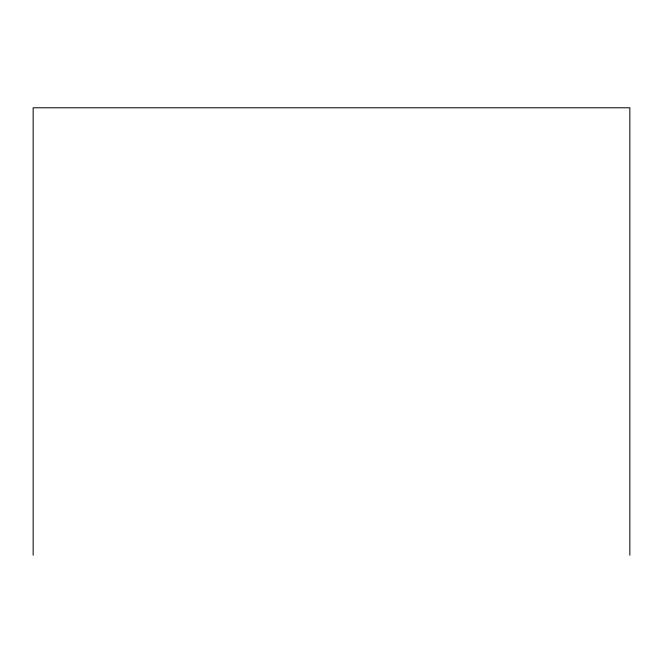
<?xml version="1.0" encoding="UTF-8"?>
<svg xmlns="http://www.w3.org/2000/svg" width="663" height="663" viewBox="0 0 663 663"><rect width="100%" height="100%" fill="white"/><g stroke="black" fill="none" stroke-linecap="round" stroke-linejoin="round"><path stroke-width="0.99" d="M629.85 555.213L629.85 107.787L33.15 107.787L33.15 555.213"/></g></svg>
